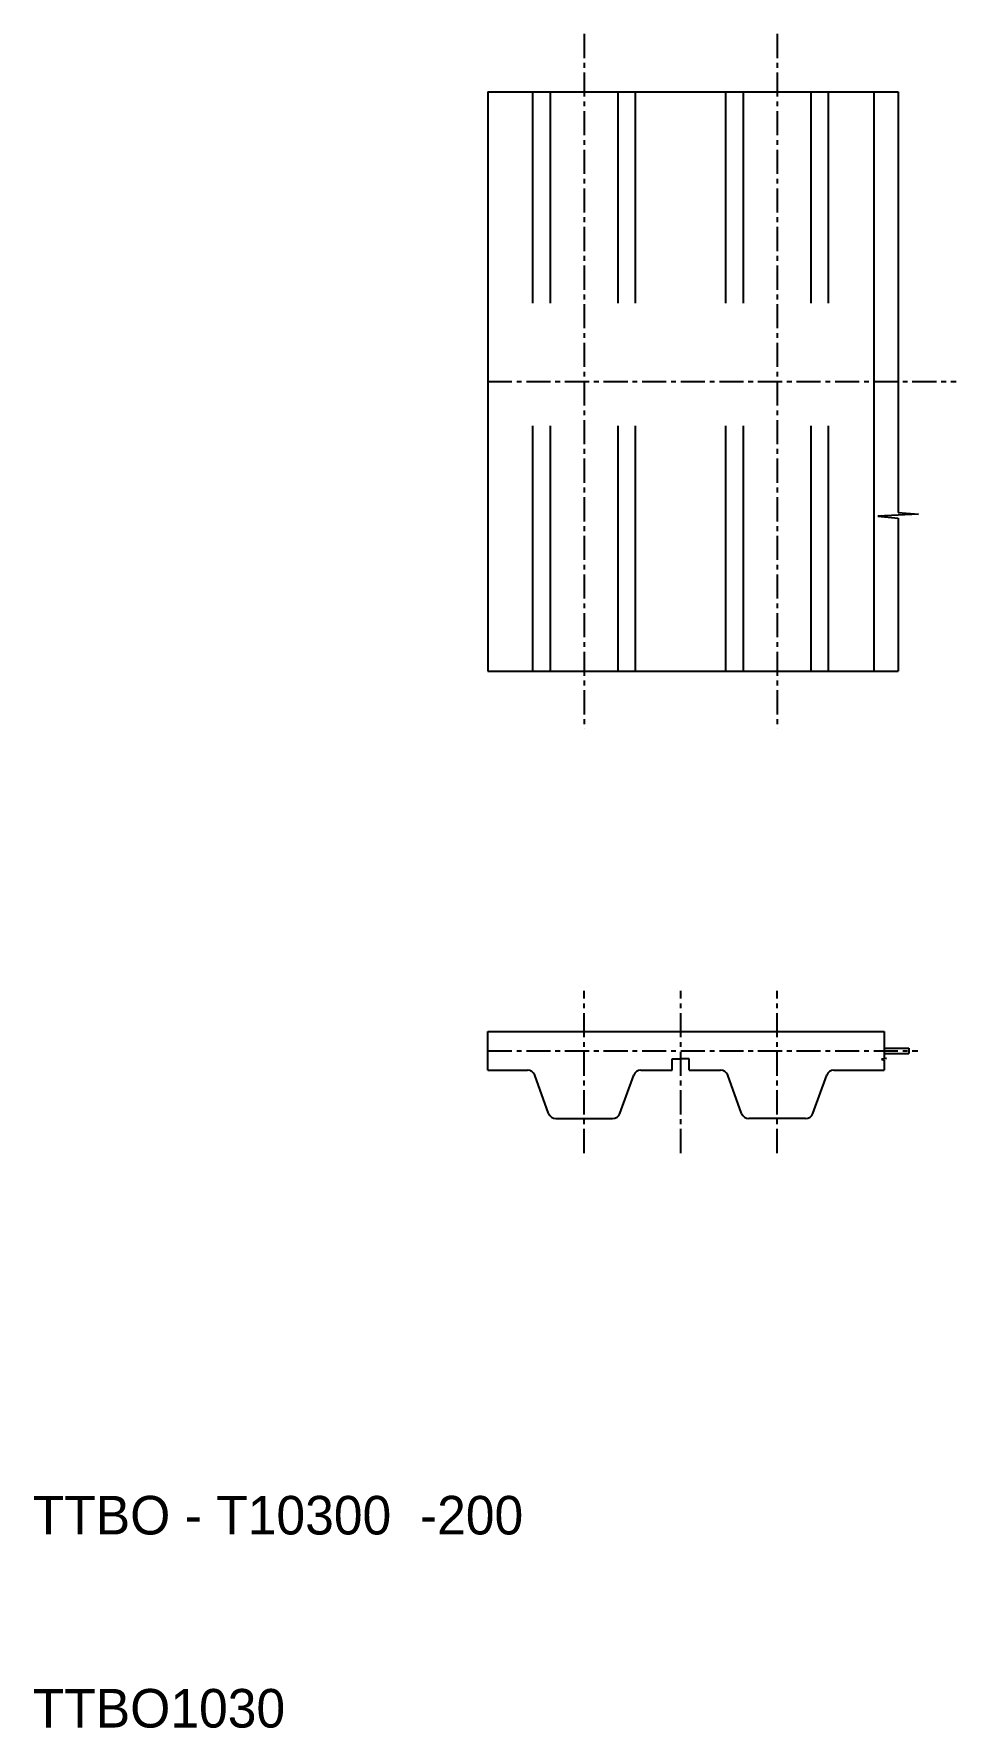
# Model space of a CAD drawing. Extents: x 59.8 to 107.6, y 74.3 to 162.
import ezdxf

# ---------------------------------------------------------------- set-up
doc = ezdxf.new("R2010")
doc.units = 0
doc.linetypes.add('CENTER', pattern=[2, 1.25, -0.25, 0.25, -0.25])
doc.linetypes.add('DASHED', pattern=[19.05, 12.7, -6.35])
doc.layers.get('0').update_dxf_attribs({"linetype": 'CONTINUOUS'})
doc.layers.add('CENTER', color=1, linetype='CENTER')

msp = doc.modelspace()

# ---------------------------------------------------------------- linework, layer by layer
for p, q in [((83.305, 159.038), (96.543, 159.038)), ((83.305, 159.038), (83.305, 129.038)), ((96.543, 159.038), (99.717, 159.038)), ((99.717, 159.038), (103.305, 159.038)), ((103.305, 159.038), (103.305, 129.038)), ((103.305, 159.038), (104.575, 159.038)), ((83.305, 129.038), (103.305, 129.038)), ((103.305, 129.038), (104.575, 129.038)), ((83.305, 110.364), (103.85, 110.364)), ((83.305, 108.364), (83.305, 110.364)), ((92.865, 108.364), (92.865, 108.951)), ((92.865, 108.951), (93.305, 108.951)), ((93.744, 108.951), (93.305, 108.951)), ((93.744, 108.364), (93.744, 108.951)), ((103.85, 109.499), (105.12, 109.499)), ((103.85, 109.229), (105.12, 109.229)), ((105.12, 109.499), (105.12, 109.229)), ((83.305, 108.364), (85.365, 108.364)), ((86.459, 106.127), (85.741, 108.101)), ((90.151, 106.127), (90.869, 108.101)), ((91.245, 108.364), (92.865, 108.364)), ((93.744, 108.364), (95.365, 108.364)), ((96.459, 106.127), (95.741, 108.101)), ((100.151, 106.127), (100.869, 108.101)), ((101.245, 108.364), (103.85, 108.364)), ((86.835, 105.864), (89.775, 105.864)), ((99.775, 105.864), (96.835, 105.864))]:
    msp.add_line(p, q)
at = {"color": 3, "linetype": 'DASHED'}
for p, q in [((85.645, 129.038), (85.645, 159.038)), ((86.555, 129.038), (86.555, 159.038)), ((90.055, 129.038), (90.055, 159.038)), ((90.965, 129.038), (90.965, 159.038)), ((95.645, 129.038), (95.645, 159.038)), ((96.555, 129.038), (96.555, 159.038)), ((100.055, 129.038), (100.055, 159.038)), ((100.965, 129.038), (100.965, 159.038))]:
    msp.add_line(p, q, dxfattribs=at)
at = {"color": 3}
for p, q in [((104.575, 159.038), (104.575, 137.256)), ((105.633, 137.156), (103.516, 137.056)), ((103.516, 137.056), (104.575, 136.956)), ((104.575, 137.256), (105.633, 137.156)), ((104.575, 136.956), (104.575, 129.038)), ((103.85, 110.364), (103.85, 109.006)), ((103.958, 108.959), (103.708, 108.933)), ((103.708, 108.933), (103.85, 108.873)), ((103.85, 109.006), (103.958, 108.959)), ((103.85, 108.873), (103.85, 108.364))]:
    msp.add_line(p, q, dxfattribs=at)
for centre, start, end in [((85.365, 107.964), 20, 90), ((91.245, 107.964), 90, 160), ((95.365, 107.964), 20, 90), ((101.245, 107.964), 90, 160), ((86.835, 106.264), 200, 270), ((89.775, 106.264), 270, 340), ((96.835, 106.264), 200, 270), ((99.775, 106.264), 270, 340)]:
    msp.add_arc(centre, 0.4, start, end)
at = {"layer": 'CENTER', "color": 1, "linetype": 'CENTER'}
for p, q in [((88.305, 162.038), (88.305, 126.038)), ((98.305, 162.038), (98.305, 126.038)), ((83.305, 144.038), (107.575, 144.038)), ((88.305, 104.07), (88.305, 112.464)), ((93.305, 104.07), (93.305, 112.464)), ((98.305, 104.07), (98.305, 112.464)), ((83.305, 109.364), (105.594, 109.364))]:
    msp.add_line(p, q, dxfattribs=at)

# ---------------------------------------------------------------- texts
for s, p in [('TTBO - T10300  -200', (59.724, 84.313)), ('TTBO1030', (59.724, 74.313))]:
    msp.add_text(s, height=2).set_placement(p)

doc.saveas('drawing.dxf')
